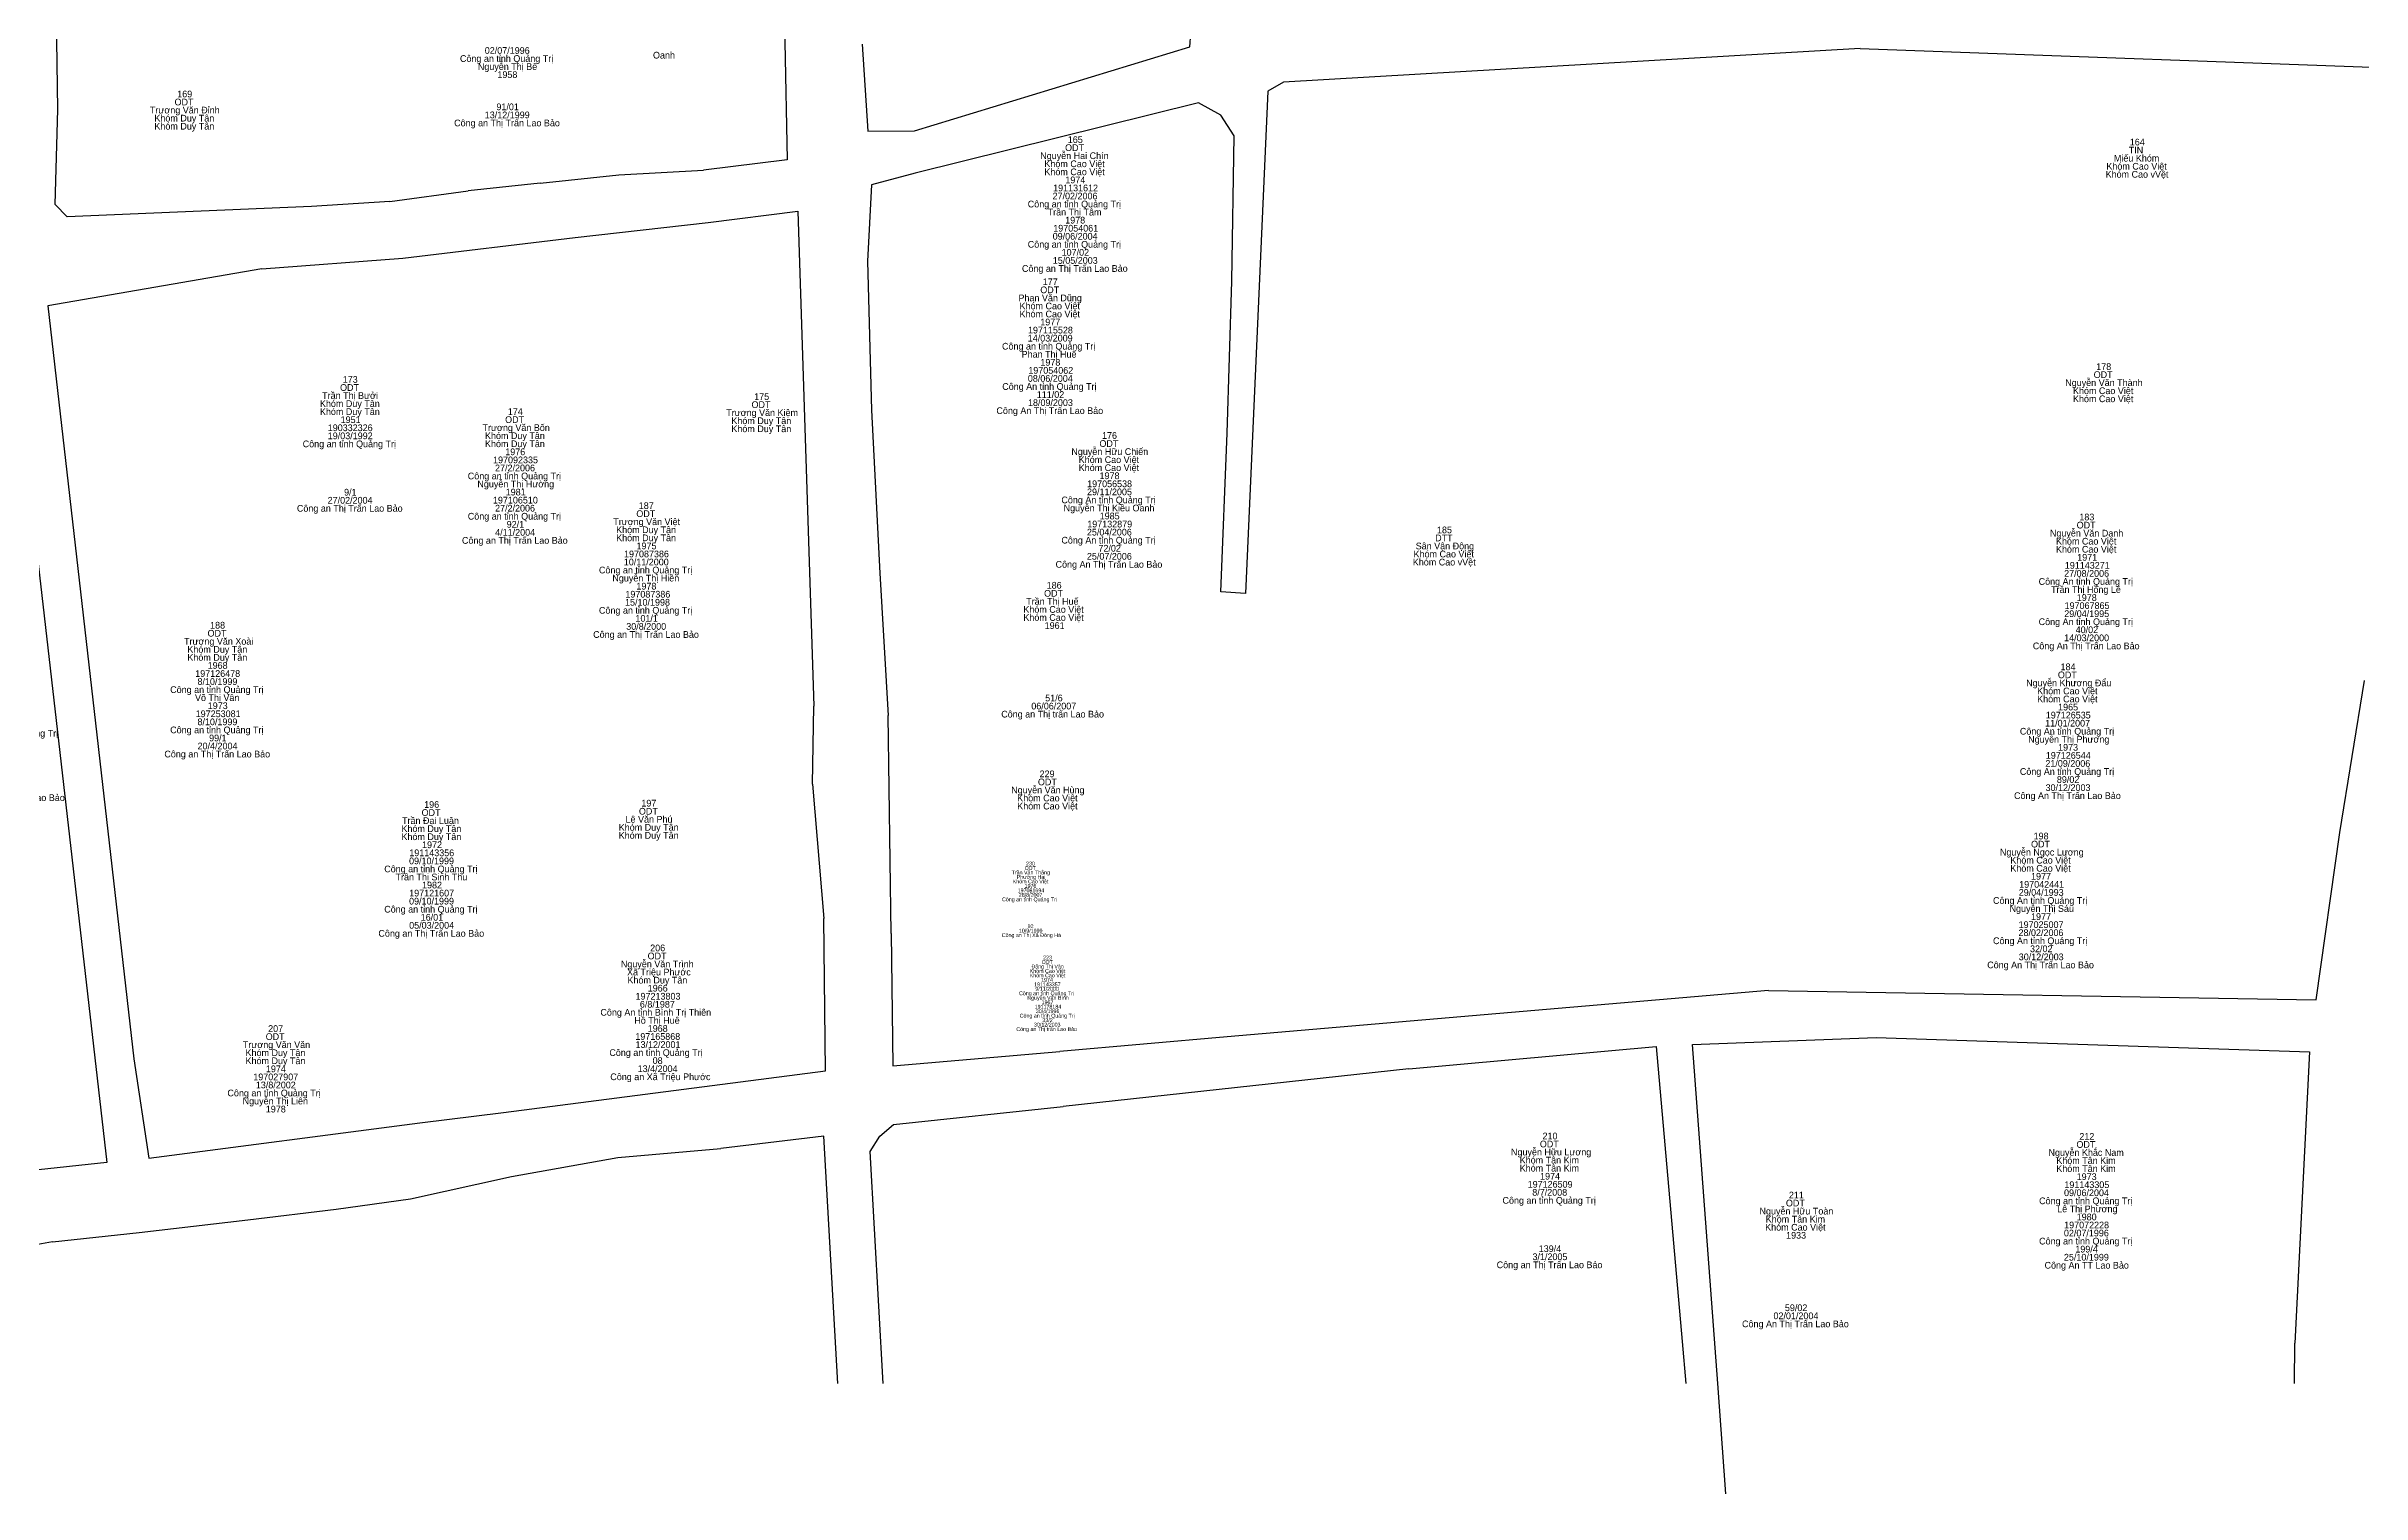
# Model space of a CAD drawing. Extents: x 535932 to 536577, y 1836990 to 1837547.
# Drawn here: x 536156.8 to 536363.9, y 1836990.2 to 1837119.6 of the extents above; entities that cross this region are included whole.
import ezdxf

# ---------------------------------------------------------------- set-up
doc = ezdxf.new("R2010")
doc.units = 0
doc.layers.add('Level 1', color=7, linetype='Continuous')
doc.layers.add('Level 23', color=7, linetype='Continuous')

msp = doc.modelspace()

# ---------------------------------------------------------------- linework, layer by layer
at = {"layer": 'Level 23'}
for p, q in [((536157.85, 1837113.9), (536157.73, 1837122.12)), ((536200.98, 1837107.32), (536208.02, 1837108.07)), ((536208.02, 1837108.07), (536215.58, 1837108.49)), ((536187.54, 1837105.67), (536180.55, 1837105.24)), ((536187.54, 1837105.67), (536194.54, 1837106.64)), ((536200.98, 1837107.32), (536194.54, 1837106.64)), ((536204.1, 1837102.45), (536216.01, 1837103.81)), ((536188.7, 1837100.61), (536204.1, 1837102.45)), ((536176.11, 1837099.65), (536188.7, 1837100.61)), ((536230.24, 1837100.34), (536230.62, 1837087.02)), ((536262.41, 1837084.98), (536262.83, 1837098.55)), ((536230.62, 1837087.02), (536231.36, 1837072.44)), ((536261.83, 1837070.77), (536262.41, 1837084.98)), ((536231.36, 1837072.44), (536232.1, 1837059.73)), ((536361.91, 1837049.26), (536364.1, 1837062.85)), ((536225.32, 1837053.59), (536225.45, 1837060.57)), ((536232.27, 1837046.73), (536232.1, 1837059.73)), ((536225.32, 1837053.59), (536226.34, 1837041.58)), ((536232.36, 1837040.23), (536232.27, 1837046.73)), ((536226.49, 1837027.96), (536226.34, 1837041.58)), ((536310.81, 1837035.15), (536262.4, 1837030.99)), ((536262.4, 1837030.99), (536247.45, 1837029.7)), ((536197.71, 1837024.25), (536226.49, 1837027.96)), ((536278.65, 1837028.14), (536247.74, 1837024.77)), ((536190.21, 1837023.31), (536197.71, 1837024.25)), ((536207.92, 1837020.2), (536217.13, 1837021.02)), ((536198.41, 1837018.51), (536207.92, 1837020.2)), ((536182.75, 1837015.61), (536189.4, 1837016.51)), ((536189.4, 1837016.51), (536198.41, 1837018.51)), ((536165.13, 1837013.52), (536174.84, 1837014.64)), ((536174.84, 1837014.64), (536182.75, 1837015.61)), ((536157.39, 1837012.66), (536147.5, 1837010.93)), ((536157.39, 1837012.66), (536165.13, 1837013.52)), ((536303.1, 1837003.76), (536303.42, 1837000)), ((536357.86, 1837000), (536357.87, 1837003.61)), ((536307.01, 1836990.16), (536306.28, 1837000))]:
    msp.add_line(p, q, dxfattribs=at)
for points in [[(536222.29, 1837195.57), (536222.66, 1837130.54), (536223.06, 1837109.39), (536215.58, 1837108.49)], [(536229.76, 1837119.74), (536230.27, 1837111.98), (536234.44, 1837111.99), (536259.08, 1837119.51), (536259.26, 1837121.9)], [(536319.01, 1837119.35), (536267.46, 1837116.34), (536266.06, 1837115.55), (536264.06, 1837070.62), (536261.83, 1837070.77)], [(536319.01, 1837119.35), (536371.25, 1837117.45), (536367.3, 1837090.1)], [(536180.55, 1837105.24), (536158.69, 1837104.3), (536157.61, 1837105.42), (536157.85, 1837113.9)], [(536262.83, 1837098.55), (536263.05, 1837111.55), (536261.83, 1837113.39), (536259.85, 1837114.49), (536234.52, 1837108.2), (536230.62, 1837107.17), (536230.24, 1837100.34)], [(536216.01, 1837103.81), (536224.01, 1837104.8), (536225.45, 1837060.57)], [(536176.11, 1837099.65), (536156.96, 1837096.35), (536164.66, 1837029.02)], [(536144.8, 1837092.59), (536153.61, 1837094.89), (536162.25, 1837019.78), (536155.29, 1837019.03)], [(536310.81, 1837035.15), (536359.79, 1837034.32), (536361.91, 1837049.26)], [(536232.36, 1837040.23), (536232.51, 1837028.41), (536247.45, 1837029.7)], [(536306.28, 1837000), (536304.03, 1837030.33), (536320.44, 1837030.95)], [(536320.44, 1837030.95), (536359.18, 1837029.67), (536357.87, 1837003.61)], [(536164.66, 1837029.02), (536165.98, 1837020.14), (536190.21, 1837023.31)], [(536278.65, 1837028.14), (536300.77, 1837030.13), (536303.1, 1837003.76)], [(536231.65, 1837000), (536230.48, 1837020.75), (536231.34, 1837022.11), (536232.59, 1837023.15), (536247.74, 1837024.77)], [(536227.61, 1837000), (536226.34, 1837022.13), (536217.13, 1837021.02)]]:
    msp.add_lwpolyline(points, dxfattribs=at)

# ---------------------------------------------------------------- texts
at = {"layer": 'Level 1'}
for s, height, p in [('Công an tỉnh Quảng Trị', 0.6, (536193.81, 1837118.16)), ('Nguyễn Thị Bê', 0.6, (536195.41, 1837117.44)), ('02/07/1996', 0.6, (536196.03, 1837118.88)), ('Oanh', 0.6, (536211.07, 1837118.46)), ('1958', 0.6, (536197.16, 1837116.72)), ('Trương Văn Đỉnh', 0.6, (536166.09, 1837113.55)), ('ODT', 0.6, (536168.29, 1837114.27)), ('169', 0.6, (536168.53, 1837114.99)), ('91/01', 0.6, (536197.07, 1837113.84)), ('Khóm Duy Tân', 0.6, (536166.49, 1837112.83)), ('Khóm Duy Tân', 0.6, (536166.49, 1837112.11)), ('Công an Thị Trấn Lao Bảo', 0.6, (536193.29, 1837112.4)), ('13/12/1999', 0.6, (536196.03, 1837113.12)), ('Nguyễn Hai Chín', 0.6, (536245.7, 1837109.47)), ('ODT', 0.6, (536247.92, 1837110.19)), ('165', 0.6, (536248.16, 1837110.91)), ('Miếu Khóm', 0.6, (536341.7, 1837109.25)), ('TIN', 0.6, (536343.03, 1837109.97)), ('164', 0.6, (536343.12, 1837110.69)), ('Khóm Cao Việt', 0.6, (536246.07, 1837108.75)), ('Khóm Cao Việt', 0.6, (536246.07, 1837108.03)), ('1974', 0.6, (536247.94, 1837107.31)), ('Khóm Cao vVệt', 0.6, (536340.96, 1837107.81)), ('Khóm Cao Việt', 0.6, (536341.03, 1837108.53)), ('Công an tỉnh Quảng Trị', 0.6, (536244.58, 1837105.15)), ('27/02/2006', 0.6, (536246.8, 1837105.87)), ('191131612', 0.6, (536246.85, 1837106.59)), ('Trần Thị Tâm', 0.6, (536246.36, 1837104.43)), ('197054061', 0.6, (536246.86, 1837102.99)), ('1978', 0.6, (536247.93, 1837103.71)), ('Công an tỉnh Quảng Trị', 0.6, (536244.58, 1837101.55)), ('09/06/2004', 0.6, (536246.81, 1837102.27)), ('107/02', 0.6, (536247.61, 1837100.83)), ('Công an Thị Trấn Lao Bảo', 0.6, (536244.06, 1837099.39)), ('15/05/2003', 0.6, (536246.82, 1837100.11)), ('Phan Văn Dũng', 0.6, (536243.75, 1837096.76)), ('ODT', 0.6, (536245.7, 1837097.48)), ('177', 0.6, (536245.92, 1837098.2)), ('Khóm Cao Việt', 0.6, (536243.85, 1837096.04)), ('Khóm Cao Việt', 0.6, (536243.85, 1837095.32)), ('1977', 0.6, (536245.7, 1837094.6)), ('Công an tỉnh Quảng Trị ', 0.6, (536242.28, 1837092.44)), ('14/03/2009', 0.6, (536244.58, 1837093.16)), ('197115528', 0.6, (536244.6, 1837093.88)), ('Phan Thị Huế', 0.6, (536244.03, 1837091.72)), ('1978', 0.6, (536245.71, 1837091)), ('178', 0.6, (536340.12, 1837090.62)), ('ODT', 0.6, (536183.09, 1837088.75)), ('173', 0.6, (536183.33, 1837089.47)), ('Công An tỉnh Quảng Trị', 0.6, (536242.3, 1837088.84)), ('08/06/2004', 0.6, (536244.59, 1837089.56)), ('197054062', 0.6, (536244.63, 1837090.28)), ('Nguyễn Văn Thành', 0.6, (536337.35, 1837089.18)), ('Khóm Cao Việt', 0.6, (536338.04, 1837088.46)), ('ODT', 0.6, (536339.89, 1837089.9)), ('Khóm Duy Tân', 0.6, (536181.29, 1837087.31)), ('Khóm Duy Tân', 0.6, (536181.29, 1837086.59)), ('Trần Thị Bưởi', 0.6, (536181.49, 1837088.03)), ('174', 0.6, (536198.09, 1837086.6)), ('Trương Văn Kiệm', 0.6, (536217.62, 1837086.5)), ('ODT', 0.6, (536219.88, 1837087.22)), ('175', 0.6, (536220.12, 1837087.94)), ('Công An Thị Trấn Lao Bảo', 0.6, (536241.78, 1837086.68)), ('18/09/2003', 0.6, (536244.6, 1837087.4)), ('111/02', 0.6, (536245.39, 1837088.12)), ('Khóm Cao Việt', 0.6, (536338.04, 1837087.74)), ('190332326', 0.6, (536181.99, 1837085.15)), ('19/03/1992', 0.6, (536181.99, 1837084.43)), ('1951', 0.6, (536183.14, 1837085.87)), ('Trương Văn Bốn', 0.6, (536195.83, 1837085.16)), ('Khóm Duy Tân', 0.6, (536196.05, 1837084.44)), ('ODT', 0.6, (536197.85, 1837085.88)), ('Khóm Duy Tân', 0.6, (536218.08, 1837085.78)), ('Khóm Duy Tân', 0.6, (536218.08, 1837085.06)), ('176', 0.6, (536251.22, 1837084.46)), ('Công an tỉnh Quảng Trị', 0.6, (536179.75, 1837083.71)), ('Khóm Duy Tân', 0.6, (536196.05, 1837083.72)), ('197092335', 0.6, (536196.77, 1837082.28)), ('1976', 0.6, (536197.86, 1837083)), ('Nguyễn Hữu Chiến', 0.6, (536248.48, 1837083.02)), ('Khóm Cao Việt', 0.6, (536249.14, 1837082.3)), ('ODT', 0.6, (536250.99, 1837083.74)), ('Công an tỉnh Quảng Trị', 0.6, (536194.51, 1837080.84)), ('Nguyễn Thị Hường', 0.6, (536195.37, 1837080.12)), ('27/2/2006', 0.6, (536196.95, 1837081.56)), ('Khóm Cao Việt', 0.6, (536249.14, 1837081.58)), ('197056538', 0.6, (536249.89, 1837080.14)), ('1978', 0.6, (536251, 1837080.86)), ('Công an Thị Trấn Lao Bảo', 0.6, (536179.23, 1837077.95)), ('27/02/2004', 0.6, (536181.98, 1837078.67)), ('9/1', 0.6, (536183.45, 1837079.39)), ('197106510', 0.6, (536196.76, 1837078.68)), ('27/2/2006', 0.6, (536196.95, 1837077.96)), ('1981', 0.6, (536197.9, 1837079.4)), ('187', 0.6, (536209.8, 1837078.19)), ('Công An tỉnh Quảng Trị', 0.6, (536247.59, 1837078.7)), ('Nguyễn Thị Kiều Oanh', 0.6, (536247.79, 1837077.98)), ('29/11/2005', 0.6, (536249.88, 1837079.42)), ('Công an tỉnh Quảng Trị', 0.6, (536194.51, 1837077.24)), ('92/1', 0.6, (536197.99, 1837076.52)), ('Trương Văn Việt', 0.6, (536207.52, 1837076.75)), ('Khóm Duy Tân', 0.6, (536207.78, 1837076.03)), ('ODT', 0.6, (536209.58, 1837077.47)), ('197132879', 0.6, (536249.9, 1837076.54)), ('1985', 0.6, (536251.01, 1837077.26)), ('185', 0.6, (536281.17, 1837076.02)), ('ODT', 0.6, (536338.37, 1837076.45)), ('183', 0.6, (536338.61, 1837077.17)), ('Công an Thị Trấn Lao Bảo', 0.6, (536193.99, 1837075.08)), ('4/11/2004', 0.6, (536196.96, 1837075.8)), ('Khóm Duy Tân', 0.6, (536207.78, 1837075.31)), ('197087386', 0.6, (536208.48, 1837073.87)), ('1975', 0.6, (536209.6, 1837074.59)), ('Công An tỉnh Quảng Trị', 0.6, (536247.59, 1837075.1)), ('25/04/2006', 0.6, (536249.87, 1837075.82)), ('72/02', 0.6, (536250.9, 1837074.38)), ('Khóm Cao Việt', 0.6, (536279.08, 1837073.86)), ('Sân Vận Động', 0.6, (536279.27, 1837074.58)), ('DTT', 0.6, (536281.01, 1837075.3)), ('Nguyễn Văn Danh', 0.6, (536335.98, 1837075.73)), ('Khóm Cao Việt', 0.6, (536336.52, 1837075.01)), ('Khóm Cao Việt', 0.6, (536336.52, 1837074.29)), ('Công an tỉnh Quảng Trị', 0.6, (536206.24, 1837072.43)), ('Nguyễn Thị Hiền', 0.6, (536207.44, 1837071.71)), ('10/11/2000', 0.6, (536208.46, 1837073.15)), ('Công An Thị Trấn Lao Bảo', 0.6, (536247.07, 1837072.94)), ('25/07/2006', 0.6, (536249.87, 1837073.66)), ('Khóm Cao vVệt', 0.6, (536279.01, 1837073.14)), ('27/08/2006', 0.6, (536337.25, 1837072.13)), ('191143271', 0.6, (536337.31, 1837072.85)), ('1971', 0.6, (536338.42, 1837073.57)), (' 197087386', 0.6, (536208.38, 1837070.27)), ('1978', 0.6, (536209.59, 1837070.99)), ('Trần Thị Huế', 0.6, (536244.44, 1837069.63)), ('ODT', 0.6, (536246.04, 1837070.35)), ('186', 0.6, (536246.27, 1837071.07)), ('Công An tỉnh Quảng Trị', 0.6, (536334.97, 1837071.41)), ('Trần Thị Hồng Lê', 0.6, (536336.08, 1837070.69)), ('1978', 0.6, (536338.38, 1837069.97)), ('Công an tỉnh Quảng Trị', 0.6, (536206.24, 1837068.83)), (' 15/10/1998', 0.6, (536208.35, 1837069.55)), ('101/1', 0.6, (536209.5, 1837068.11)), ('Khóm Cao Việt', 0.6, (536244.19, 1837068.91)), ('Khóm Cao Việt', 0.6, (536244.19, 1837068.19)), ('Công An tỉnh Quảng Trị', 0.6, (536334.97, 1837067.81)), ('29/04/1995', 0.6, (536337.26, 1837068.53)), ('197067865', 0.6, (536337.29, 1837069.25)), ('Trương Văn Xoài', 0.6, (536169.14, 1837066.06)), ('ODT', 0.6, (536171.24, 1837066.78)), ('188', 0.6, (536171.47, 1837067.5)), ('Công an Thị Trấn Lao Bảo', 0.6, (536205.72, 1837066.67)), ('30/8/2000', 0.6, (536208.68, 1837067.39)), ('1961', 0.6, (536246.09, 1837067.47)), ('Công An Thị Trấn Lao Bảo', 0.6, (536334.45, 1837065.65)), ('14/03/2000', 0.6, (536337.25, 1837066.37)), ('40/02', 0.6, (536338.28, 1837067.09)), ('Khóm Duy Tân', 0.6, (536169.44, 1837065.34)), ('Khóm Duy Tân', 0.6, (536169.44, 1837064.62)), ('1968', 0.6, (536171.25, 1837063.9)), ('184', 0.6, (536336.93, 1837063.78)), ('Công an tỉnh Quảng Trị', 0.6, (536167.9, 1837061.74)), ('197126478', 0.6, (536170.14, 1837063.18)), ('8/10/1999', 0.6, (536170.34, 1837062.46)), ('Nguyễn Khương Đẩu', 0.6, (536333.85, 1837062.34)), ('Khóm Cao Việt', 0.6, (536334.84, 1837061.62)), ('ODT', 0.6, (536336.69, 1837063.06)), ('Võ Thị Vân', 0.6, (536170.12, 1837061.02)), ('197253081', 0.6, (536170.18, 1837059.58)), ('1973', 0.6, (536171.26, 1837060.3)), ('Công an Thị trấn Lao Bảo ', 0.6, (536242.21, 1837059.55)), ('06/06/2007', 0.6, (536244.9, 1837060.27)), ('51/6', 0.6, (536246.14, 1837060.99)), ('Khóm Cao Việt', 0.6, (536334.84, 1837060.9)), ('197126535', 0.6, (536335.61, 1837059.46)), ('1965', 0.6, (536336.71, 1837060.18)), ('Công an tỉnh Quảng Trị', 0.6, (536149.54, 1837057.84)), ('Công an tỉnh Quảng Trị', 0.6, (536167.9, 1837058.14)), ('8/10/1999', 0.6, (536170.34, 1837058.86)), ('99/1', 0.6, (536171.38, 1837057.42)), ('Công An tỉnh Quảng Trị', 0.6, (536333.29, 1837058.02)), ('Nguyễn Thị Phương', 0.6, (536334.03, 1837057.3)), ('11/01/2007', 0.6, (536335.55, 1837058.74)), ('Công an Thị Trấn Lao Bảo', 0.6, (536167.38, 1837055.98)), ('20/4/2004', 0.6, (536170.35, 1837056.7)), ('197126544', 0.6, (536335.61, 1837055.86)), ('1973', 0.6, (536336.71, 1837056.58)), ('ODT', 0.6, (536245.49, 1837053.49)), ('229 ', 0.6, (536245.64, 1837054.21)), ('Công An tỉnh Quảng Trị', 0.6, (536333.29, 1837054.42)), ('21/09/2006', 0.6, (536335.57, 1837055.14)), ('89/02', 0.6, (536336.6, 1837053.7)), ('Công an Thị Trấn Lao Bảo', 0.6, (536149.02, 1837052.08)), ('196', 0.6, (536190.61, 1837051.47)), ('197', 0.6, (536210.03, 1837051.59)), ('Nguyễn Văn Hùng', 0.6, (536243.1, 1837052.77)), ('Khóm Cao Việt', 0.6, (536243.64, 1837052.05)), ('Khóm Cao Việt', 0.6, (536243.64, 1837051.33)), ('Công An Thị Trấn Lao Bảo', 0.6, (536332.77, 1837052.26)), ('30/12/2003', 0.6, (536335.59, 1837052.98)), ('Trần Đại Luận', 0.6, (536188.63, 1837050.03)), ('Khóm Duy Tân', 0.6, (536188.58, 1837049.31)), ('ODT', 0.6, (536190.38, 1837050.75)), ('Khóm Duy Tân', 0.6, (536208.01, 1837049.43)), ('Lê Văn Phú', 0.6, (536208.62, 1837050.15)), ('ODT', 0.6, (536209.81, 1837050.87)), ('Khóm Duy Tân', 0.6, (536188.58, 1837048.59)), ('191143356', 0.6, (536189.28, 1837047.15)), ('1972', 0.6, (536190.42, 1837047.87)), ('Khóm Duy Tân', 0.6, (536208.01, 1837048.71)), ('Nguyễn Ngọc Lương', 0.6, (536331.51, 1837047.21)), ('ODT', 0.6, (536334.29, 1837047.93)), ('198', 0.6, (536334.52, 1837048.65)), ('Công an tỉnh Quảng Trị', 0.6, (536187.04, 1837045.71)), ('Trần Thị Sinh Thu', 0.6, (536188.05, 1837044.99)), ('09/10/1999', 0.6, (536189.26, 1837046.43)), ('Trần Văn Thắng', 0.343, (536243.14, 1837045.52)), ('Phường Hai', 0.343, (536243.59, 1837045.12)), ('ODT', 0.343, (536244.3, 1837045.92)), ('230', 0.343, (536244.43, 1837046.32)), ('Khóm Cao Việt', 0.6, (536332.44, 1837046.49)), ('Khóm Cao Việt', 0.6, (536332.44, 1837045.77)), ('1977', 0.6, (536334.29, 1837045.05)), ('09/10/1999', 0.6, (536189.26, 1837042.83)), ('197121607', 0.6, (536189.27, 1837043.55)), ('1982', 0.6, (536190.42, 1837044.27)), ('Công an tỉnh Quảng Trị  ', 0.343, (536242.28, 1837043.12)), ('Khóm Cao Việt', 0.343, (536243.24, 1837044.72)), ('197081694', 0.343, (536243.68, 1837043.92)), ('28/8/2007', 0.343, (536243.78, 1837043.52)), ('1976', 0.343, (536244.3, 1837044.32)), ('Công An tỉnh Quảng Trị', 0.6, (536330.89, 1837042.89)), ('29/04/1993', 0.6, (536333.19, 1837043.61)), ('197042441', 0.6, (536333.23, 1837044.33)), ('Công an tỉnh Quảng Trị', 0.6, (536187.04, 1837042.11)), ('05/03/2004', 0.6, (536189.27, 1837040.67)), ('16/01', 0.6, (536190.3, 1837041.39)), ('Nguyễn Thị Sáu', 0.6, (536332.37, 1837042.17)), ('197025007', 0.6, (536333.18, 1837040.73)), ('1977', 0.6, (536334.29, 1837041.45)), ('Công an Thị Trấn Lao Bảo', 0.6, (536186.52, 1837039.95)), ('206', 0.6, (536210.82, 1837038.65)), ('Công an Thị Xã Đông Hà', 0.343, (536242.26, 1837039.92)), ('10/9/1999', 0.343, (536243.79, 1837040.32)), ('92', 0.343, (536244.57, 1837040.72)), ('Công An tỉnh Quảng Trị', 0.6, (536330.89, 1837039.29)), ('28/02/2006', 0.6, (536333.17, 1837040.01)), ('Nguyễn Văn Trình', 0.6, (536208.2, 1837037.21)), ('ODT', 0.6, (536210.59, 1837037.93)), ('Đặng Thị Vân', 0.343, (536244.91, 1837037.12)), ('ODT', 0.343, (536245.82, 1837037.52)), ('223', 0.343, (536245.96, 1837037.92)), ('Công An Thị Trấn Lao Bảo', 0.6, (536330.37, 1837037.13)), ('30/12/2003', 0.6, (536333.19, 1837037.85)), ('32/02', 0.6, (536334.2, 1837038.57)), ('Xã Triệu Phước', 0.6, (536208.75, 1837036.49)), ('Khóm Duy Tân', 0.6, (536208.79, 1837035.77)), ('1966', 0.6, (536210.6, 1837035.05)), ('Công an tỉnh Quảng Trị  ', 0.343, (536243.8, 1837034.72)), ('Khóm Cao Việt', 0.343, (536244.76, 1837036.72)), ('Khóm Cao Việt', 0.343, (536244.76, 1837036.32)), ('191143357 ', 0.343, (536245.15, 1837035.52)), ('9/11/2000 ', 0.343, (536245.26, 1837035.12)), ('1974 ', 0.343, (536245.78, 1837035.92)), ('Công An tỉnh Bình Trị Thiên ', 0.6, (536206.37, 1837032.89)), ('197213803', 0.6, (536209.51, 1837034.33)), ('6/8/1987', 0.6, (536209.9, 1837033.61)), ('Công an tỉnh Quảng Trị ', 0.343, (536243.86, 1837032.72)), ('Nguyễn Văn Bình', 0.343, (536244.54, 1837034.32)), ('191178184', 0.343, (536245.2, 1837033.52)), ('30/4/1996', 0.343, (536245.3, 1837033.12)), ('1967', 0.343, (536245.82, 1837033.92)), ('ODT', 0.6, (536176.44, 1837030.72)), ('207', 0.6, (536176.66, 1837031.44)), ('Hồ Thị Huê', 0.6, (536209.4, 1837032.17)), ('197165868', 0.6, (536209.49, 1837030.73)), ('1968', 0.6, (536210.6, 1837031.45)), ('Công an Thị trấn Lao Bảo  ', 0.343, (536243.56, 1837031.52)), ('30/12/2003 ', 0.343, (536245.14, 1837031.92)), ('33/2', 0.343, (536245.89, 1837032.32)), ('Trương Văn Văn', 0.6, (536174.4, 1837030)), ('Khóm Duy Tân', 0.6, (536174.64, 1837029.28)), ('Khóm Duy Tân', 0.6, (536174.64, 1837028.56)), ('Công an tỉnh Quảng Trị ', 0.6, (536207.17, 1837029.29)), ('13/12/2001', 0.6, (536209.51, 1837030.01)), ('08', 0.6, (536211.04, 1837028.57)), ('197027907', 0.6, (536175.33, 1837027.12)), ('13/8/2002', 0.6, (536175.56, 1837026.4)), ('1974', 0.6, (536176.46, 1837027.84)), (' Công an Xã Triệu Phước', 0.6, (536207.03, 1837027.13)), ('13/4/2004', 0.6, (536209.7, 1837027.85)), ('Công an tỉnh Quảng Trị ', 0.6, (536173.02, 1837025.68)), ('Nguyễn Thị Liên', 0.6, (536174.38, 1837024.96)), ('1978', 0.6, (536176.45, 1837024.24)), ('Nguyễn Hữu Lương', 0.6, (536287.79, 1837020.4)), ('ODT', 0.6, (536290.37, 1837021.12)), ('210', 0.6, (536290.61, 1837021.84)), ('Nguyễn Khắc Nam', 0.6, (536335.85, 1837020.36)), ('ODT', 0.6, (536338.35, 1837021.08)), ('212', 0.6, (536338.61, 1837021.8)), ('Khóm Tân Kim', 0.6, (536288.57, 1837019.68)), ('Khóm Tân Kim', 0.6, (536288.57, 1837018.96)), ('1974', 0.6, (536290.39, 1837018.24)), ('Khóm Tân Kim', 0.6, (536336.55, 1837019.64)), ('Khóm Tân Kim', 0.6, (536336.55, 1837018.92)), ('1973', 0.6, (536338.37, 1837018.2)), ('Công an tỉnh Quảng Trị', 0.6, (536287.03, 1837016.08)), ('197126509', 0.6, (536289.28, 1837017.52)), ('8/7/2008', 0.6, (536289.69, 1837016.8)), ('ODT', 0.6, (536312.37, 1837015.84)), ('211', 0.6, (536312.64, 1837016.56)), ('Công an tỉnh Quảng Trị', 0.6, (536335.01, 1837016.04)), ('09/06/2004', 0.6, (536337.24, 1837016.76)), ('191143305', 0.6, (536337.27, 1837017.48)), ('Nguyễn Hữu Toàn', 0.6, (536310.01, 1837015.12)), ('Khóm Tân Kim', 0.6, (536310.57, 1837014.4)), ('Lê Thị Phương', 0.6, (536336.63, 1837015.32)), ('197072228', 0.6, (536337.25, 1837013.88)), ('1980', 0.6, (536338.37, 1837014.6)), ('139/4', 0.6, (536290.27, 1837011.76)), ('Khóm Cao Việt', 0.6, (536310.52, 1837013.68)), ('1933', 0.6, (536312.39, 1837012.96)), ('Công an tỉnh Quảng Trị', 0.6, (536335.01, 1837012.44)), ('02/07/1996', 0.6, (536337.23, 1837013.16)), ('199/4', 0.6, (536338.25, 1837011.72)), ('Công an Thị Trấn Lao Bảo', 0.6, (536286.51, 1837010.32)), ('3/1/2005', 0.6, (536289.71, 1837011.04)), ('Công An TT Lao Bảo', 0.6, (536335.5, 1837010.28)), ('25/10/1999', 0.6, (536337.23, 1837011)), ('02/01/2004', 0.6, (536311.26, 1837005.76)), ('59/02', 0.6, (536312.28, 1837006.48)), ('Công An Thị Trấn Lao Bảo', 0.6, (536308.45, 1837005.04))]:
    msp.add_text(s, height=height, dxfattribs=at).set_placement(p)

doc.saveas('drawing.dxf')
